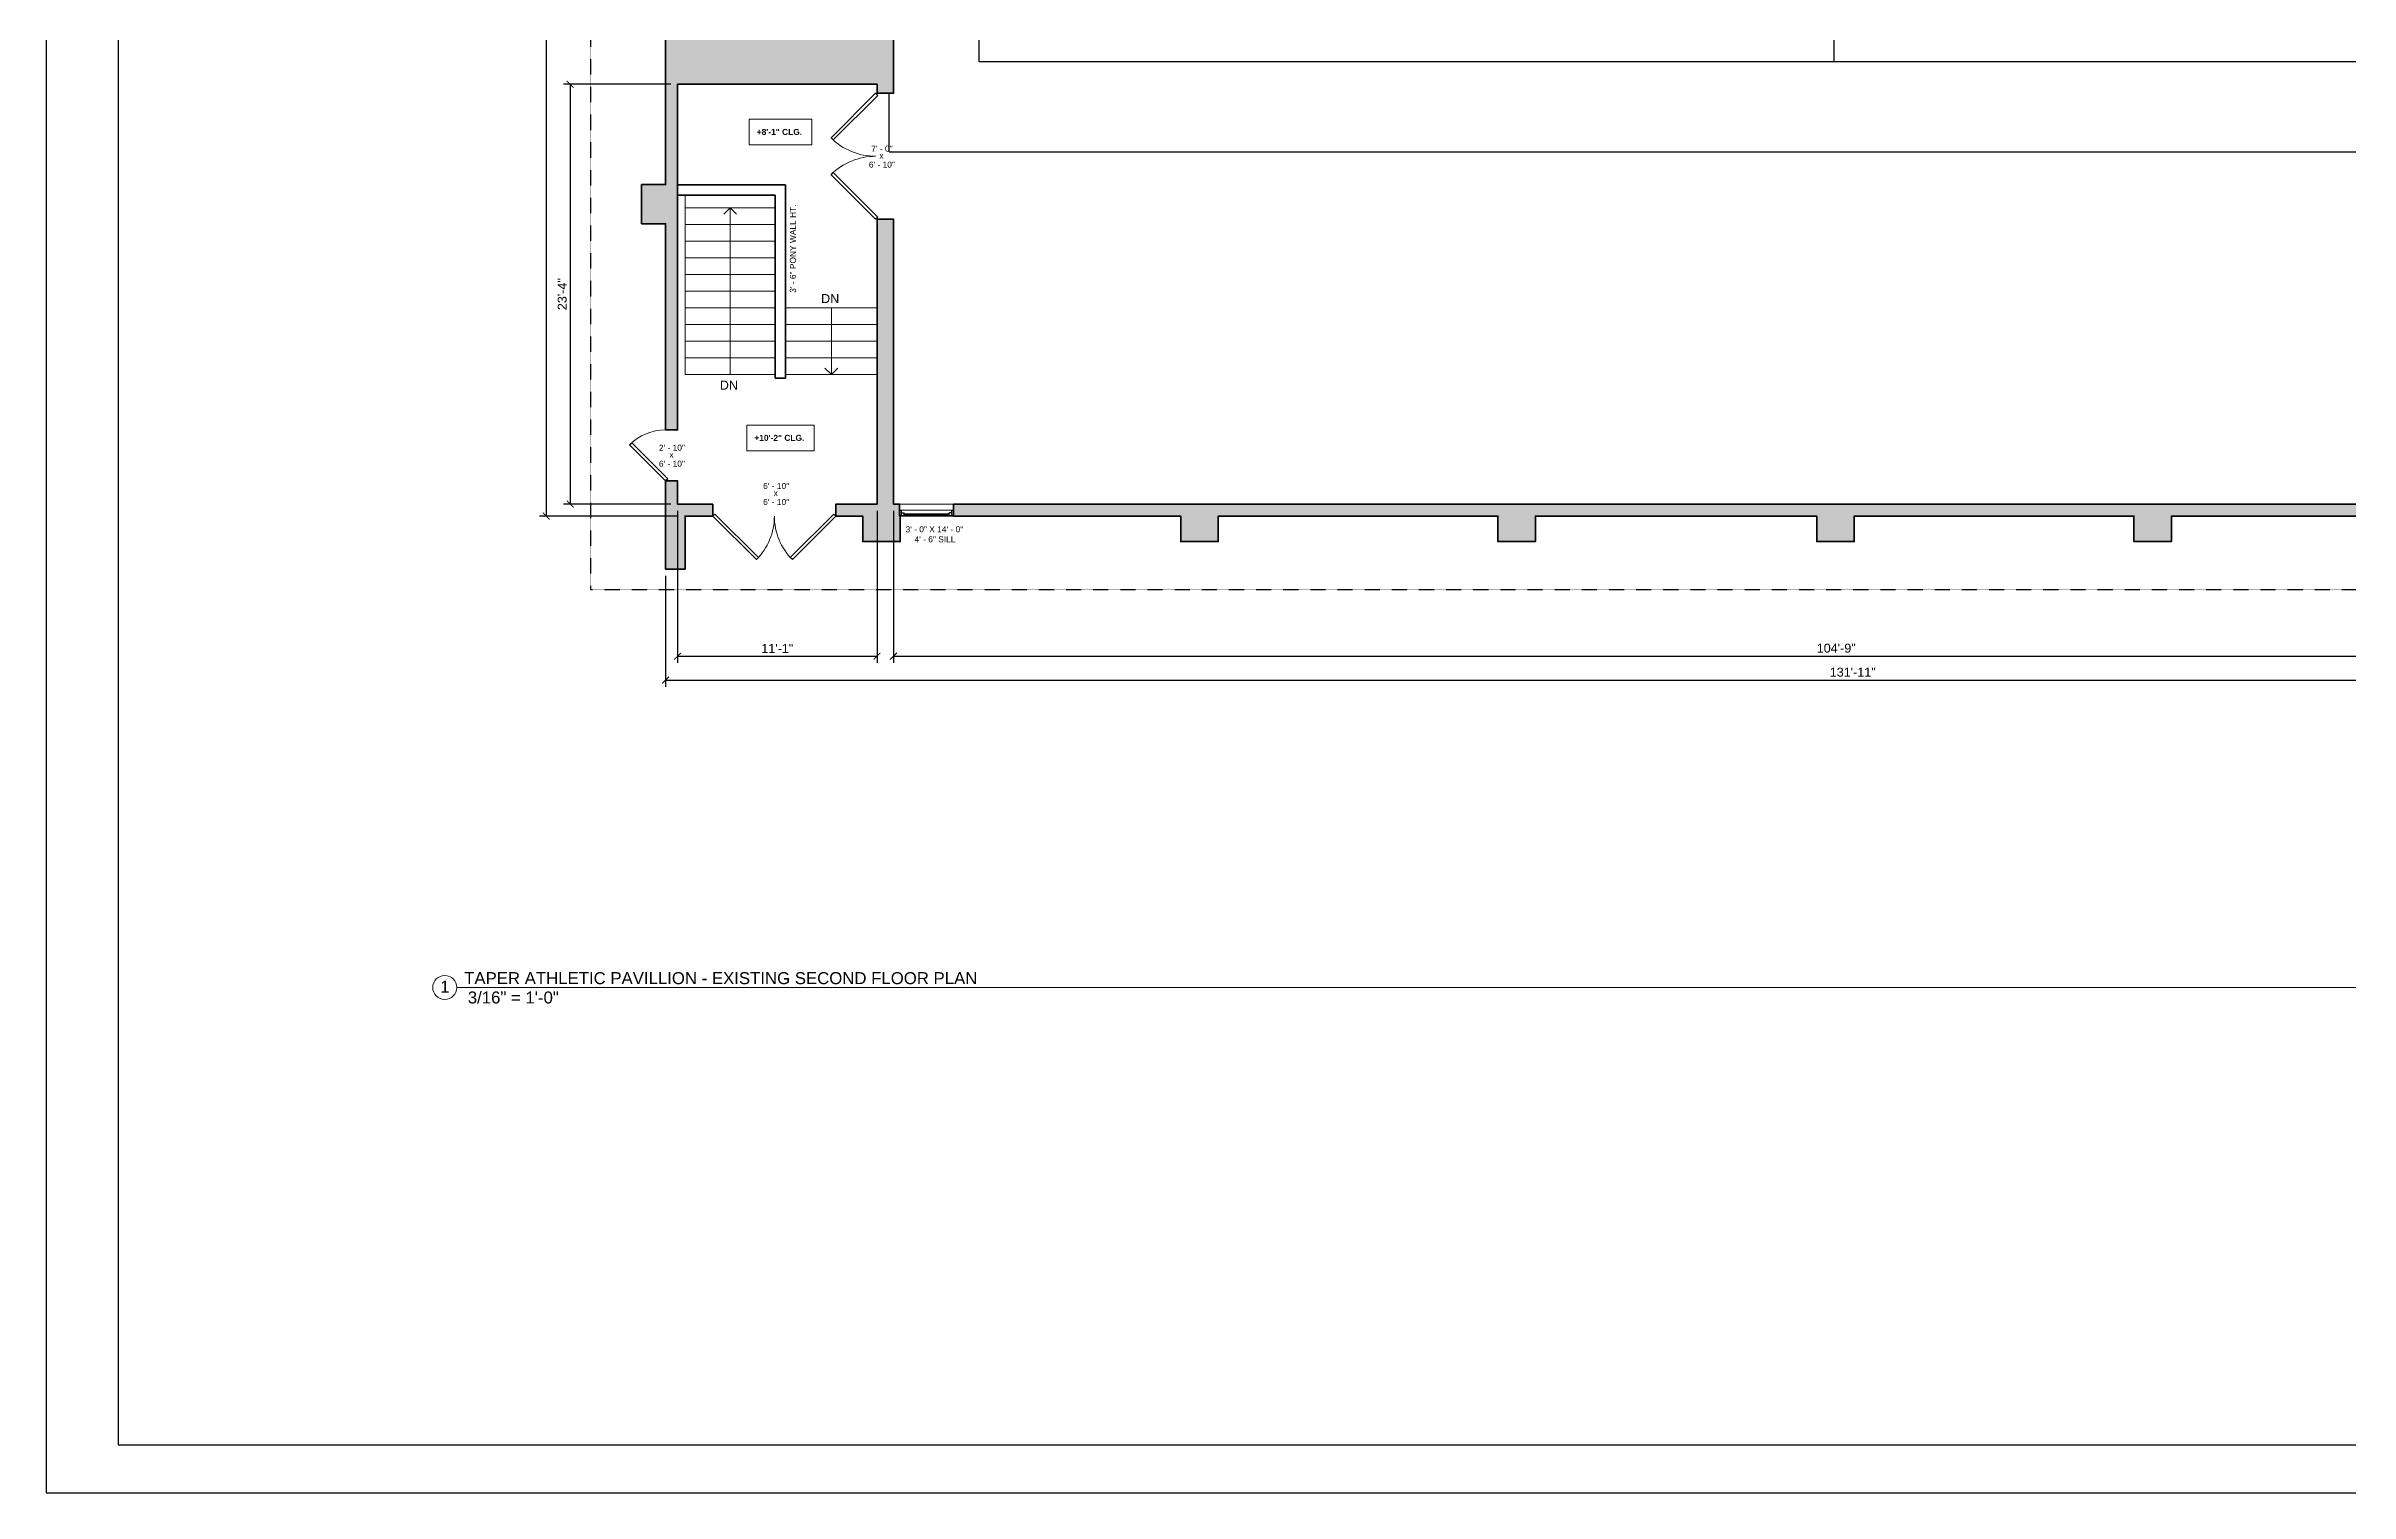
# Model space of a CAD drawing. Header units: inches. Extents: x -2078 to 106214, y -964 to 6385.
# Drawn here: x 46862 to 48398, y 2929 to 3894 of the extents above; entities that cross this region are included whole.
import ezdxf

# ---------------------------------------------------------------- set-up
doc = ezdxf.new("R2010")
doc.units = ezdxf.units.IN
doc.header["$MEASUREMENT"] = 0
doc.linetypes.add('HIDDEN2', pattern=[0.1875, 0.125, -0.0625])
for name, color, linetype, lineweight in [('A-ANNO', 2, 'Continuous', 5), ('A-ANNO-DIMS', 1, 'Continuous', 9), ('A-DOOR', 1, 'Continuous', 18), ('A-GLAZ', 2, 'Continuous', 30), ('A-HIDDEN', 2, 'HIDDEN2', 18), ('A-STRS', 4, 'Continuous', 9), ('A-WALL', 3, 'Continuous', 40), ('A-WINDOWS', 2, 'Continuous', 18)]:
    doc.layers.add(name, color=color, linetype=linetype, lineweight=lineweight)
doc.layers.add('A-HATCH', color=9, linetype='Continuous')
doc.layers.add('A-TB', color=7, linetype='Continuous')
doc.styles.add('Arial', font='arial.ttf')
doc.styles.add('Arial_1', font='arial.ttf', dxfattribs={"height": 0.0625})
doc.styles.add('Arial_2', font='arial.ttf', dxfattribs={"height": 3})
doc.styles.add('Arial_3', font='arial.ttf', dxfattribs={"height": 0.125})
doc.styles.add('Arial_B_1', font='arialbd.ttf', dxfattribs={"height": 3})
doc.styles.add('JC', font='arial.ttf', dxfattribs={"height": 0.125})
doc.dimstyles.new('JC-DIMS', dxfattribs={"dimtxt": 0.125, "dimasz": 0.09375, "dimexe": 0.09375, "dimexo": 0.09375, "dimgap": 0.046875, "dimtad": 1, "dimdec": 1, "dimzin": 0, "dimdsep": 46, "dimlunit": 4, "dimtxsty": 'JC', "dimblk": 'ARCHTICK', "dimcen": 0.09, "dimclrd": 1, "dimclre": 1, "dimclrt": 256, "dimadec": 0, "dimazin": 0, "dimtfac": 1, "dimtdec": 1, "dimtofl": 0, "dimtmove": 1, "dimatfit": 3, "dimfxl": 1, "dimtolj": 1, "dimtzin": 0, "dimarcsym": 0})

# ---------------------------------------------------------------- blocks, each defined once
blk = doc.blocks.new('JC_DOUBLE DOOR - DOUBLE DOOR-1500781-2-2nd Floor - Athletic Pavilion')
at = {"layer": 'A-DOOR', "lineweight": 30}
for p, q in [((-40.6, -2.6), (-42, -4)), ((-42, -4), (-12.3, -33.7)), ((-10.9, -32.3), (-40.6, -2.6)), ((10.9, -32.3), (40.6, -2.6)), ((42, -4), (12.3, -33.7)), ((40.6, -2.6), (42, -4)), ((-12.3, -33.7), (-10.9, -32.3)), ((12.3, -33.7), (10.9, -32.3))]:
    blk.add_line(p, q, dxfattribs=at)
at = {"layer": 'A-DOOR', "lineweight": 9}
for centre, start, end in [((-42, -4), 315, 0), ((42, -4), 180, 225)]:
    blk.add_arc(centre, 42, start, end, dxfattribs=at)
blk = doc.blocks.new('JC_WINDOW HUNG - HUNG WINDOW-V4-2-2nd Floor - Athletic Pavilion')
at = {"layer": 'A-GLAZ'}
for p, q in [((-18, -4), (-18, 4)), ((18, 4), (18, -4)), ((-18, 0), (-16.75, 0)), ((-18, -3.5), (-15, -3.5)), ((-16.75, -3.5), (-16.75, 0)), ((-16.75, -1.75), (-15, -1.75)), ((-15, -3.5), (-15, -1.75)), ((15, -3.5), (15, -1.75)), ((16.75, -1.75), (15, -1.75)), ((15, -3.5), (18, -3.5)), ((16.75, 0), (18, 0)), ((16.75, -3.5), (16.75, 0))]:
    blk.add_line(p, q, dxfattribs=at)
at = {"layer": 'A-GLAZ', "lineweight": 9}
for p, q in [((-16.75, 0), (16.75, 0)), ((-15, -3.5), (15, -3.5))]:
    blk.add_line(p, q, dxfattribs=at)
at = {"layer": 'A-GLAZ', "lineweight": 40}
blk.add_line((-15, -2.625), (15, -2.625), dxfattribs=at)
at = {"layer": 'A-WINDOWS'}
for p, q in [((-18, 4), (18, 4)), ((18, -4), (-17.538, -4))]:
    blk.add_line(p, q, dxfattribs=at)
blk = doc.blocks.new('JC_DOOR_SINGLE PANEL - SINGLE DOOR-1558607-2-2nd Floor - Athletic Pavilion')
at = {"layer": 'A-DOOR', "lineweight": 30}
for p, q in [((-8.5, -26.6), (15.6, -2.6)), ((17, -4), (-7, -28)), ((15.6, -2.6), (17, -4)), ((-7, -28), (-8.5, -26.6))]:
    blk.add_line(p, q, dxfattribs=at)
at = {"layer": 'A-DOOR', "lineweight": 9}
blk.add_arc((17, -4), 34, 180, 225, dxfattribs=at)
blk = doc.blocks.new('JC_DOUBLE DOOR - DOUBLE DOOR-1558666-2-2nd Floor - Athletic Pavilion')
at = {"layer": 'A-DOOR', "lineweight": 30}
for p, q in [((-41, 4), (-12, 33)), ((-10.6, 31.6), (-39.6, 2.6)), ((-12, 33), (-10.6, 31.6)), ((12, 33), (10.6, 31.6)), ((10.6, 31.6), (39.6, 2.6)), ((41, 4), (12, 33)), ((-39.6, 2.6), (-41, 4)), ((39.6, 2.6), (41, 4))]:
    blk.add_line(p, q, dxfattribs=at)
at = {"layer": 'A-DOOR', "lineweight": 9}
for centre, start, end in [((-41, 4), 360, 45), ((41, 4), 135, 180)]:
    blk.add_arc(centre, 41, start, end, dxfattribs=at)
blk = doc.blocks.new('_ArchTick')
at = {"color": 0, "linetype": 'ByBlock', "const_width": 0.15}
blk.add_lwpolyline([(-0.5, -0.5), (0.5, 0.5)], dxfattribs=at)
blk = doc.blocks.new('*D1948')
at = {"layer": 'A-ANNO-DIMS', "color": 1, "lineweight": -2, "transparency": 16777216}
for p, q in [((47278.4, 3868.1), (47206.8, 3868.1)), ((47211.3, 3868.1), (47211.3, 3588.1)), ((47278.4, 3588.1), (47206.8, 3588.1))]:
    blk.add_line(p, q, dxfattribs=at)
at = {"layer": 'Defpoints', "color": 0, "transparency": 16777216}
for p in [(47282.9, 3868.1), (47211.3, 3588.1), (47282.9, 3588.1)]:
    blk.add_point(p, dxfattribs=at)
at = {"layer": 'A-ANNO-DIMS', "color": 1, "lineweight": -2, "transparency": 16777216, "xscale": 4.5, "yscale": 4.5, "zscale": 4.5}
for p, rotation in [((47211.3, 3868.1), 90), ((47211.3, 3588.1), 270)]:
    blk.add_blockref('_ArchTick', p, dxfattribs=dict(at, rotation=rotation))
at = {"layer": 'A-ANNO-DIMS', "color": 2, "transparency": 16777216, "insert": (47206, 3728.1), "char_height": 6, "width": 0.487, "attachment_point": 5, "rotation": 90, "style": 'JC'}
blk.add_mtext('\\A1;23\'-4"', dxfattribs=at)
blk = doc.blocks.new('*D1956')
at = {"layer": 'A-ANNO-DIMS', "color": 1, "lineweight": -2, "transparency": 16777216}
for p, q in [((47283.4, 4794.1), (47190.8, 4794.1)), ((47195.3, 4794.1), (47195.3, 3580.1)), ((47283.4, 3580.1), (47190.8, 3580.1))]:
    blk.add_line(p, q, dxfattribs=at)
at = {"layer": 'Defpoints', "color": 0, "transparency": 16777216}
for p in [(47287.9, 4794.1), (47195.3, 3580.1), (47287.9, 3580.1)]:
    blk.add_point(p, dxfattribs=at)
at = {"layer": 'A-ANNO-DIMS', "color": 1, "lineweight": -2, "transparency": 16777216, "xscale": 4.5, "yscale": 4.5, "zscale": 4.5}
for p, rotation in [((47195.3, 4794.1), 90), ((47195.3, 3580.1), 270)]:
    blk.add_blockref('_ArchTick', p, dxfattribs=dict(at, rotation=rotation))
at = {"layer": 'A-ANNO-DIMS', "color": 2, "transparency": 16777216, "insert": (47190, 4187.1), "char_height": 6, "width": 0.574, "attachment_point": 5, "rotation": 90, "style": 'JC'}
blk.add_mtext('\\A1;101\'-2"', dxfattribs=at)
blk = doc.blocks.new('*D1978')
at = {"layer": 'A-ANNO-DIMS', "color": 1, "lineweight": -2, "transparency": 16777216}
for p, q in [((47282.9, 3583.6), (47282.9, 3482.2)), ((47415.9, 3583.6), (47415.9, 3482.2)), ((47282.9, 3486.7), (47415.9, 3486.7))]:
    blk.add_line(p, q, dxfattribs=at)
at = {"layer": 'Defpoints', "color": 0, "transparency": 16777216}
for p in [(47282.9, 3588.1), (47415.9, 3588.1), (47415.9, 3486.7)]:
    blk.add_point(p, dxfattribs=at)
at = {"layer": 'A-ANNO-DIMS', "color": 1, "lineweight": -2, "transparency": 16777216, "xscale": 4.5, "yscale": 4.5, "zscale": 4.5, "rotation": 180}
blk.add_blockref('_ArchTick', (47282.9, 3486.7), dxfattribs=at)
at = {"layer": 'A-ANNO-DIMS', "color": 1, "lineweight": -2, "transparency": 16777216, "xscale": 4.5, "yscale": 4.5, "zscale": 4.5}
blk.add_blockref('_ArchTick', (47415.9, 3486.7), dxfattribs=at)
at = {"layer": 'A-ANNO-DIMS', "color": 2, "transparency": 16777216, "insert": (47349.4, 3491.9), "char_height": 6, "width": 0.487, "attachment_point": 5, "style": 'JC'}
blk.add_mtext('\\A1;11\'-1"', dxfattribs=at)
blk = doc.blocks.new('*D1980')
at = {"layer": 'A-ANNO-DIMS', "color": 1, "lineweight": -2, "transparency": 16777216}
for p, q in [((47426.9, 3583.6), (47426.9, 3482.2)), ((48683.9, 3583.6), (48683.9, 3482.2)), ((47426.9, 3486.7), (48683.9, 3486.7))]:
    blk.add_line(p, q, dxfattribs=at)
at = {"layer": 'Defpoints', "color": 0, "transparency": 16777216}
for p in [(47426.9, 3588.1), (48683.9, 3588.1), (48683.9, 3486.7)]:
    blk.add_point(p, dxfattribs=at)
at = {"layer": 'A-ANNO-DIMS', "color": 1, "lineweight": -2, "transparency": 16777216, "xscale": 4.5, "yscale": 4.5, "zscale": 4.5, "rotation": 180}
blk.add_blockref('_ArchTick', (47426.9, 3486.7), dxfattribs=at)
at = {"layer": 'A-ANNO-DIMS', "color": 1, "lineweight": -2, "transparency": 16777216, "xscale": 4.5, "yscale": 4.5, "zscale": 4.5}
blk.add_blockref('_ArchTick', (48683.9, 3486.7), dxfattribs=at)
at = {"layer": 'A-ANNO-DIMS', "color": 2, "transparency": 16777216, "insert": (48055.4, 3492), "char_height": 6, "width": 0.574, "attachment_point": 5, "style": 'JC'}
blk.add_mtext('\\A1;104\'-9"', dxfattribs=at)
blk = doc.blocks.new('*D1994')
at = {"layer": 'A-ANNO-DIMS', "color": 1, "lineweight": -2, "transparency": 16777216}
for p, q in [((47274.9, 3540.2), (47274.9, 3466.2)), ((48857.9, 3537.8), (48857.9, 3466.2)), ((47274.9, 3470.7), (48857.9, 3470.7))]:
    blk.add_line(p, q, dxfattribs=at)
at = {"layer": 'Defpoints', "color": 0, "transparency": 16777216}
for p in [(47274.9, 3544.7), (48857.9, 3542.3), (48857.9, 3470.7)]:
    blk.add_point(p, dxfattribs=at)
at = {"layer": 'A-ANNO-DIMS', "color": 1, "lineweight": -2, "transparency": 16777216, "xscale": 4.5, "yscale": 4.5, "zscale": 4.5, "rotation": 180}
blk.add_blockref('_ArchTick', (47274.9, 3470.7), dxfattribs=at)
at = {"layer": 'A-ANNO-DIMS', "color": 1, "lineweight": -2, "transparency": 16777216, "xscale": 4.5, "yscale": 4.5, "zscale": 4.5}
blk.add_blockref('_ArchTick', (48857.9, 3470.7), dxfattribs=at)
at = {"layer": 'A-ANNO-DIMS', "color": 2, "transparency": 16777216, "insert": (48066.4, 3476), "char_height": 6, "width": 0.66, "attachment_point": 5, "style": 'JC'}
blk.add_mtext('\\A1;131\'-11"', dxfattribs=at)
blk = doc.blocks.new('JC- existing door Tag_quad - JC- existing door Tag_quad-839775-2-2nd Floor - Athletic Pavilion')
at = {"layer": 'A-ANNO', "insert": (-0.023, 0.038), "char_height": 0.0625, "width": 0.0505, "attachment_point": 1, "style": 'Arial_1', "bg_fill": 3, "box_fill_scale": 1.25, "bg_fill_color": 256, "bg_fill_true_color": 13158600, "bg_fill_transparency": 0}
blk.add_mtext('x', dxfattribs=at)
blk = doc.blocks.new('JC_TB_48x36 - JC_TB_4836-1441736-Floor Plans')
at = {"layer": 'A-TB'}
for p, q in [((-0.003, 24.012), (-0.003, -11.988)), ((0.747, 23.512), (0.747, -11.488)), ((0.747, -11.488), (47.497, -11.488)), ((-0.003, -11.988), (47.997, -11.988))]:
    blk.add_line(p, q, dxfattribs=at)
blk = doc.blocks.new('Viewport - View Title-2281-Floor Plans')
at = {"layer": 'A-ANNO'}
for start, end in [(0, 180), (180, 360)]:
    blk.add_arc((-0.125, 0), 0.125, start, end, dxfattribs=at)
blk = doc.blocks.new('6va8dsad65')
at = {"layer": 'A-HATCH', "color": 254}
for p, q in [((4397.9, 4473.1), (5657.9, 4473.1)), ((4397.9, 4439.6), (4397.9, 4473.1)), ((5657.9, 4473.1), (5657.9, 4454.3)), ((4457.9, 4413.1), (5597.9, 4413.1)), ((4457.9, 3807.1), (4457.9, 4413.1)), ((5027.9, 4413.1), (5027.9, 3807.1)), ((5597.9, 4413.1), (5597.9, 3807.1)), ((4457.9, 4348.1), (4530.8, 4348.1)), ((5525.1, 4348.1), (5597.9, 4348.1)), ((4457.9, 4182.6), (4690.9, 4182.6)), ((4547.4, 4182.6), (4547.4, 4191.6)), ((4547.4, 4191.6), (4558.9, 4191.6)), ((4558.9, 4182.6), (4558.9, 4191.6)), ((4596.9, 4182.6), (4596.9, 4191.6)), ((4634.9, 4182.6), (4634.9, 4191.6)), ((4672.9, 4182.6), (4672.9, 4191.6)), ((4690.9, 4182.6), (4690.9, 4040.1)), ((5597.9, 4182.6), (5364.9, 4182.6)), ((5364.9, 4182.6), (5364.9, 4040.1)), ((5382.9, 4182.6), (5382.9, 4191.6)), ((5420.9, 4182.6), (5420.9, 4191.6)), ((5458.9, 4182.6), (5458.9, 4191.6)), ((5496.9, 4182.6), (5496.9, 4191.6)), ((5508.4, 4191.6), (5496.9, 4191.6)), ((5508.4, 4182.6), (5508.4, 4191.6)), ((4457.9, 4040.1), (4690.9, 4040.1)), ((4547.4, 4040.1), (4547.4, 4031.1)), ((4558.9, 4040.1), (4558.9, 4031.1)), ((4596.9, 4040.1), (4596.9, 4031.1)), ((4634.9, 4040.1), (4634.9, 4031.1)), ((4672.9, 4040.1), (4672.9, 4031.1)), ((5597.9, 4040.1), (5364.9, 4040.1)), ((5382.9, 4040.1), (5382.9, 4031.1)), ((5420.9, 4040.1), (5420.9, 4031.1)), ((5458.9, 4040.1), (5458.9, 4031.1)), ((5496.9, 4040.1), (5496.9, 4031.1)), ((5508.4, 4040.1), (5508.4, 4031.1)), ((4547.4, 4031.1), (4558.9, 4031.1)), ((5508.4, 4031.1), (5496.9, 4031.1)), ((4457.9, 3875.7), (4530.8, 3875.7)), ((5525.1, 3875.7), (5597.9, 3875.7)), ((5657.9, 3796.3), (5657.9, 3868.3)), ((5597.9, 3807.1), (4457.9, 3807.1)), ((4397.9, 3747.1), (4397.9, 3786.1)), ((5657.9, 3747.1), (5657.9, 3785.3)), ((4397.9, 3747.1), (5657.9, 3747.1))]:
    blk.add_line(p, q, dxfattribs=at)
blk.add_circle((5027.9, 4110.1), 71, dxfattribs=at)
for centre, radius, start, end in [((4527.4, 4111.9), 236.2, 270.8301, 89.1699), ((5528.5, 4111.9), 236.2, 90.8301, 269.1699), ((4690.9, 4111.4), 71.3, 270, 90), ((5364.9, 4111.4), 71.2, 90, 270)]:
    blk.add_arc(centre, radius, start, end, dxfattribs=at)

msp = doc.modelspace()

# ---------------------------------------------------------------- linework, layer by layer
at = {"layer": 'A-ANNO'}
for p, q in [((47317.923, 3785.624), (47313.68, 3781.381)), ((47317.923, 3674.433), (47317.923, 3785.624)), ((47317.923, 3785.624), (47322.165, 3781.381)), ((47385.423, 3674.433), (47385.423, 3718.909)), ((47385.423, 3674.433), (47381.18, 3678.676)), ((47385.423, 3674.433), (47389.665, 3678.676))]:
    msp.add_line(p, q, dxfattribs=at)
at = {"layer": 'A-ANNO', "flags": 128}
for points in [[(47330.577, 3844.746), (47372.313, 3844.746), (47372.313, 3827.677), (47330.577, 3827.677)], [(47328.99, 3640.746), (47373.901, 3640.746), (47373.901, 3623.677), (47328.99, 3623.677)]]:
    msp.add_lwpolyline(points, close=True, dxfattribs=at)
at = {"layer": 'A-STRS'}
for p, q in [((47287.923, 3674.433), (47287.923, 3794.059)), ((47287.923, 3785.624), (47347.923, 3785.624)), ((47287.923, 3774.505), (47347.923, 3774.505)), ((47287.923, 3763.386), (47347.923, 3763.386)), ((47287.923, 3752.267), (47347.923, 3752.267)), ((47287.923, 3741.148), (47347.923, 3741.148)), ((47287.923, 3730.029), (47347.923, 3730.029)), ((47287.923, 3718.909), (47347.923, 3718.909)), ((47415.923, 3718.909), (47354.923, 3718.909)), ((47287.923, 3707.79), (47347.923, 3707.79)), ((47415.923, 3707.79), (47354.923, 3707.79)), ((47287.923, 3696.671), (47347.923, 3696.671)), ((47415.923, 3696.671), (47354.923, 3696.671)), ((47287.923, 3685.552), (47347.923, 3685.552)), ((47287.923, 3674.433), (47347.923, 3674.433)), ((47415.923, 3685.552), (47354.923, 3685.552)), ((47415.923, 3674.433), (47354.923, 3674.433))]:
    msp.add_line(p, q, dxfattribs=at)
at = {"layer": 'A-WALL'}
for p, q in [((47282.923, 3801.059), (47354.923, 3801.059)), ((47347.923, 3794.059), (47282.923, 3794.059)), ((47347.923, 3672.101), (47347.923, 3794.059)), ((47354.923, 3801.059), (47354.923, 3672.101)), ((47347.923, 3672.101), (47354.923, 3672.101))]:
    msp.add_line(p, q, dxfattribs=at)

# ---------------------------------------------------------------- block references
at = {"layer": 'A-WINDOWS'}
msp.add_blockref('JC_WINDOW HUNG - HUNG WINDOW-V4-2-2nd Floor - Athletic Pavilion', (47448.923, 3584.059), dxfattribs=at)

# ---------------------------------------------------------------- texts
at = {"layer": 'A-ANNO', "attachment_point": 1}
for s, insert, char_height, width, style in [('+8\'-1" CLG.', (47335.697, 3838.292), 4, 37.976, 'Arial_B_1'), ('DN', (47378.57, 3728.168), 6, 14.948, 'Arial'), ('DN', (47311.07, 3670.439), 6, 14.948, 'Arial'), ('+10\'-2" CLG.', (47334.11, 3634.292), 4, 41.814, 'Arial_B_1'), ('3\' - 0" X 14\' - 0"', (47434.904, 3573.302), 4, 48.48, 'Arial_2'), ('4\' - 6" SILL', (47440.904, 3566.635), 4, 34.138, 'Arial_2'), ('TAPER ATHLETIC PAVILLION - EXISTING SECOND FLOOR PLAN', (47140.624, 3275.968), 8, 400.33827, 'Arial_3'), ('1', (47124.671, 3270.3), 8, 7.474, 'Arial_3'), (' 3/16" = 1\'-0"', (47139.933, 3263.072), 8, 77.366, 'Arial_3')]:
    msp.add_mtext(s, dxfattribs=dict(at, insert=insert, char_height=char_height, width=width, style=style))
at = {"layer": 'A-ANNO', "char_height": 4, "attachment_point": 1, "style": 'Arial_2', "bg_fill": 3, "box_fill_scale": 1.25, "bg_fill_color": 256, "bg_fill_true_color": 13158600, "bg_fill_transparency": 0}
for s, insert, width in [('7\' - 0"', (47412.037, 3827.196), 17.978), ('2\' - 10"', (47270.462, 3627.696), 21.816), ('6\' - 10"', (47339.962, 3602.196), 21.816)]:
    msp.add_mtext(s, dxfattribs=dict(at, insert=insert, width=width))
at = {"layer": 'A-ANNO', "insert": (47357.776, 3729.016), "char_height": 4, "width": 74.74, "attachment_point": 1, "rotation": 90, "style": 'Arial_2'}
msp.add_mtext('3\' - 6" PONY WALL HT.', dxfattribs=at)

# ---------------------------------------------------------------- dimensions: what is measured, and where the dimension line sits
at = {"layer": 'A-ANNO-DIMS'}
for base, p1, p2, picture, middle in [((48683.923, 3486.687), (47426.923, 3588.059), (48683.923, 3588.059), '*D1980', (48055.423, 3492)), ((48857.923, 3470.687), (47274.923, 3544.739), (48857.923, 3542.349), '*D1994', (48066.423, 3476.002))]:
    dim = msp.add_linear_dim(base=base, p1=p1, p2=p2, dimstyle='JC-DIMS', override={"dimclrt": 2}, dxfattribs=at)
    dim.commit()
    dim.dimension.update_dxf_attribs({"geometry": picture, "text_midpoint": middle})

# ---------------------------------------------------------------- next in the draw order: texts
at = {"layer": 'A-ANNO', "char_height": 4, "width": 21.816, "attachment_point": 1, "style": 'Arial_2', "bg_fill": 3, "box_fill_scale": 1.25, "bg_fill_color": 256, "bg_fill_true_color": 13158600, "bg_fill_transparency": 0}
for insert in [(47410.462, 3816.515), (47270.462, 3617.015), (47339.962, 3591.515)]:
    msp.add_mtext('6\' - 10"', dxfattribs=dict(at, insert=insert))

# ---------------------------------------------------------------- next in the draw order: block references
at = {"layer": 'A-DOOR'}
for name, p, rotation in [('JC_DOUBLE DOOR - DOUBLE DOOR-1500781-2-2nd Floor - Athletic Pavilion', (47418.923, 3820.059), 269.9999999999999), ('JC_DOOR_SINGLE PANEL - SINGLE DOOR-1558607-2-2nd Floor - Athletic Pavilion', (47278.923, 3620.559), 270), ('JC_DOUBLE DOOR - DOUBLE DOOR-1558666-2-2nd Floor - Athletic Pavilion', (47347.423, 3584.059), 180)]:
    msp.add_blockref(name, p, dxfattribs=dict(at, rotation=rotation))

# ---------------------------------------------------------------- next in the draw order: dimensions: what is measured, and where the dimension line sits
at = {"layer": 'A-ANNO-DIMS'}
for base, p1, p2, picture, middle in [((47195.347, 3580.059), (47287.923, 4794.059), (47287.923, 3580.059), '*D1956', (47190.034, 4187.059)), ((47211.347, 3588.059), (47282.923, 3868.059), (47282.923, 3588.059), '*D1948', (47206.032, 3728.059))]:
    dim = msp.add_linear_dim(base=base, p1=p1, p2=p2, angle=90, dimstyle='JC-DIMS', override={"dimclrt": 2}, dxfattribs=at)
    dim.commit()
    dim.dimension.update_dxf_attribs({"geometry": picture, "text_midpoint": middle})
dim = msp.add_linear_dim(base=(47415.923, 3486.687), p1=(47282.923, 3588.059), p2=(47415.923, 3588.059), dimstyle='JC-DIMS', override={"dimclrt": 2}, dxfattribs=at)
dim.commit()
dim.dimension.update_dxf_attribs({"geometry": '*D1978', "text_midpoint": (47349.423, 3491.949)})

# ---------------------------------------------------------------- next in the draw order: block references
at = {"layer": 'A-ANNO', "xscale": 64, "yscale": 64, "zscale": 64}
for p in [(47418.923, 3820.059), (47278.923, 3620.559), (47348.423, 3595.059)]:
    msp.add_blockref('JC- existing door Tag_quad - JC- existing door Tag_quad-839775-2-2nd Floor - Athletic Pavilion', p, dxfattribs=at)

# ---------------------------------------------------------------- next in the draw order: block references
at = {"layer": 'A-TB', "xscale": 64, "yscale": 64, "zscale": 64}
msp.add_blockref('JC_TB_48x36 - JC_TB_4836-1441736-Floor Plans', (46862.08, 3695.863), dxfattribs=at)

# ---------------------------------------------------------------- next in the draw order: hatches: boundary and pattern name
at = {"layer": 'A-HATCH'}
h = msp.add_hatch(color=256, dxfattribs=at)
h.dxf.hatch_style = 1
h.paths.add_polyline_path([(47303.923, 4794.059), (47287.923, 4794.059), (47287.923, 4830.059), (47274.923, 4830.059), (47274.923, 4599.176), (47258.923, 4599.176), (47258.923, 4573.153), (47274.923, 4573.153), (47274.923, 4400.153), (47258.923, 4400.153), (47258.923, 4374.13), (47274.923, 4374.13), (47274.923, 4200.13), (47258.923, 4200.13), (47258.923, 4174.107), (47274.923, 4174.107), (47274.923, 4001.059), (47258.923, 4001.059), (47258.923, 3975.111), (47274.923, 3975.111), (47274.923, 3801.134), (47258.923, 3801.134), (47258.923, 3775.111), (47274.923, 3775.111), (47274.923, 3637.559), (47282.923, 3637.559), (47282.923, 3868.059), (47415.923, 3868.059), (47415.923, 3862.059), (47426.923, 3862.059), (47426.923, 3942.059), (47415.923, 3942.059), (47415.923, 3919.059), (47282.923, 3919.059), (47282.923, 4174.107), (47287.665, 4174.107), (47287.665, 4200.13), (47282.923, 4200.13), (47282.923, 4360.059), (47334.923, 4360.059), (47334.923, 4453.059), (47415.923, 4453.059), (47415.923, 4442.559), (47426.923, 4442.559), (47426.923, 4515.559), (47415.923, 4515.559), (47415.923, 4461.059), (47334.923, 4461.059), (47334.923, 4640.059), (47335.923, 4640.059), (47335.923, 4648.059), (47320.923, 4648.059), (47320.923, 4642.059), (47322.923, 4642.059), (47322.923, 4368.059), (47282.923, 4368.059), (47282.923, 4543.623), (47282.923, 4642.059), (47284.923, 4642.059), (47284.923, 4648.059), (47282.923, 4648.059), (47282.923, 4786.059), (47303.923, 4786.059)])
h = msp.add_hatch(color=256, dxfattribs=at)
h.dxf.hatch_style = 1
h.paths.add_polyline_path([(47415.923, 3778.059), (47415.923, 3588.059), (47388.423, 3588.059), (47388.423, 3580.059), (47406.385, 3580.059), (47406.385, 3563.059), (47431.385, 3563.059), (47431.385, 3580.059), (47430.923, 3580.059), (47430.923, 3588.059), (47426.923, 3588.059), (47426.923, 3778.059)])
h = msp.add_hatch(color=256, dxfattribs=at)
h.dxf.hatch_style = 1
h.paths.add_polyline_path([(47306.423, 3588.059), (47282.923, 3588.059), (47282.923, 3603.559), (47274.923, 3603.559), (47274.923, 3544.739), (47287.923, 3544.739), (47287.923, 3580.059), (47306.423, 3580.059)])
h = msp.add_hatch(color=256, dxfattribs=at)
h.dxf.hatch_style = 1
h.paths.add_polyline_path([(48634.923, 3580.059), (48634.923, 3588.059), (47466.923, 3588.059), (47466.923, 3580.059), (47618.385, 3580.059), (47618.385, 3563.059), (47643.385, 3563.059), (47643.385, 3580.059), (47829.885, 3580.059), (47829.885, 3563.059), (47854.885, 3563.059), (47854.885, 3580.059), (48042.385, 3580.059), (48042.385, 3563.059), (48067.385, 3563.059), (48067.385, 3580.059), (48253.885, 3580.059), (48253.885, 3563.059), (48278.885, 3563.059), (48278.885, 3580.059), (48466.385, 3580.059), (48466.385, 3563.059), (48491.385, 3563.059), (48491.385, 3580.059)])

# ---------------------------------------------------------------- next in the draw order: linework, layer by layer
at = {"layer": 'A-ANNO', "lineweight": 9}
msp.add_line((47135.675, 3265.761), (49229.053, 3265.761), dxfattribs=at)
at = {"layer": 'A-HIDDEN', "lineweight": 30}
msp.add_lwpolyline([(47224.948, 3531.059), (49119.923, 3531.059), (49119.923, 4839.059), (47224.948, 4839.059)], close=True, dxfattribs=at)
at = {"layer": 'A-WALL'}
for points in [[(47274.923, 3975.111), (47274.923, 3801.134), (47258.923, 3801.134), (47258.923, 3775.111), (47274.923, 3775.111), (47274.923, 3637.559), (47282.923, 3637.559), (47282.923, 3868.059), (47415.923, 3868.059), (47415.923, 3862.059), (47426.923, 3862.059), (47426.923, 3942.059)], [(48634.923, 3588.059), (47466.923, 3588.059), (47466.923, 3580.059), (47618.385, 3580.059), (47618.385, 3563.059), (47643.385, 3563.059), (47643.385, 3580.059), (47829.885, 3580.059), (47829.885, 3563.059), (47854.885, 3563.059), (47854.885, 3580.059), (48042.385, 3580.059), (48042.385, 3563.059), (48067.385, 3563.059), (48067.385, 3580.059), (48253.885, 3580.059), (48253.885, 3563.059), (48278.885, 3563.059), (48278.885, 3580.059), (48466.385, 3580.059)]]:
    msp.add_lwpolyline(points, dxfattribs=at)
msp.add_lwpolyline([(47415.923, 3778.059), (47415.923, 3588.059), (47388.423, 3588.059), (47388.423, 3580.059), (47406.385, 3580.059), (47406.385, 3563.059), (47431.385, 3563.059), (47431.385, 3580.059), (47430.923, 3580.059), (47430.923, 3588.059), (47426.923, 3588.059), (47426.923, 3778.059)], close=True, dxfattribs=at)
at = {"layer": 'A-WALL', "lineweight": 60}
msp.add_lwpolyline([(47306.423, 3588.059), (47282.923, 3588.059), (47282.923, 3603.559), (47274.923, 3603.559), (47274.923, 3544.739), (47287.923, 3544.739), (47287.923, 3580.059), (47306.423, 3580.059)], close=True, dxfattribs=at)

# ---------------------------------------------------------------- next in the draw order: block references
msp.add_blockref('6va8dsad65', (43025.987, 75.923))
at = {"layer": 'A-ANNO', "xscale": 64, "yscale": 64, "zscale": 64}
msp.add_blockref('Viewport - View Title-2281-Floor Plans', (47135.675, 3265.761), dxfattribs=at)

doc.saveas('drawing.dxf')
